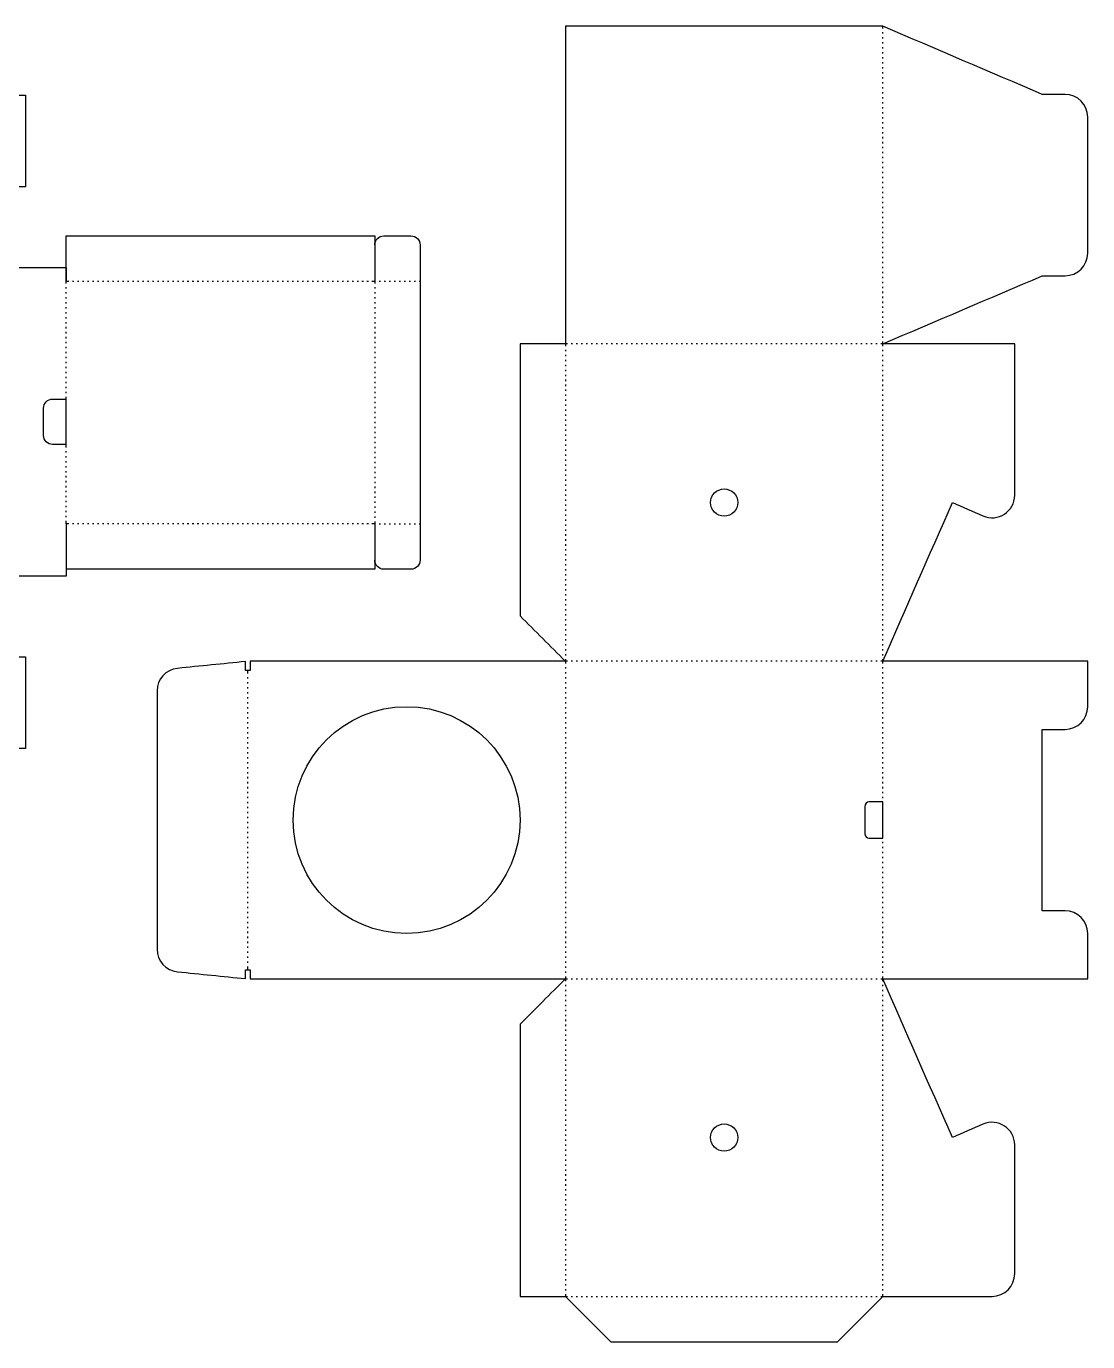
# Model space of a CAD drawing. Extents: x -174 to 205, y -146 to 144.
# Drawn here: x -28.8 to 205.2, y -145.6 to 144.4 of the extents above; entities that cross this region are included whole.
import ezdxf

# ---------------------------------------------------------------- set-up
doc = ezdxf.new("R2010")
doc.units = 0
doc.header["$MEASUREMENT"] = 0
for name, color, linetype in [('PIEGA_TRATTEGGIO', 7, 'CONTINUOUS'), ('TAGLI_INTERNI', 7, 'CONTINUOUS'), ('TAGLIO_ESTERNI', 7, 'CONTINUOUS')]:
    doc.layers.add(name, color=color, linetype=linetype)

msp = doc.modelspace()

# ---------------------------------------------------------------- linework, layer by layer
at = {"layer": 'PIEGA_TRATTEGGIO', "color": 5}
for points in [[(160.07, 143.91), (160.07, 144.41)], [(160.07, 142.81), (160.07, 143.11)], [(160.07, 141.71), (160.07, 142.01)], [(160.07, 140.61), (160.07, 140.91)], [(160.07, 139.51), (160.07, 139.81)], [(160.07, 138.41), (160.07, 138.71)], [(160.07, 137.31), (160.07, 137.61)], [(160.07, 136.21), (160.07, 136.51)], [(160.07, 135.11), (160.07, 135.41)], [(160.07, 134.01), (160.07, 134.31)], [(160.07, 132.91), (160.07, 133.21)], [(160.07, 131.81), (160.07, 132.11)], [(160.07, 130.71), (160.07, 131.01)], [(160.07, 129.61), (160.07, 129.91)], [(160.07, 128.51), (160.07, 128.81)], [(160.07, 127.41), (160.07, 127.71)], [(160.07, 126.31), (160.07, 126.61)], [(160.07, 125.21), (160.07, 125.51)], [(160.07, 124.11), (160.07, 124.41)], [(160.07, 123.01), (160.07, 123.31)], [(160.07, 121.91), (160.07, 122.21)], [(160.07, 120.81), (160.07, 121.11)], [(160.07, 119.71), (160.07, 120.01)], [(160.07, 118.61), (160.07, 118.91)], [(160.07, 117.51), (160.07, 117.81)], [(160.07, 116.41), (160.07, 116.71)], [(160.07, 115.31), (160.07, 115.61)], [(160.07, 114.21), (160.07, 114.51)], [(160.07, 113.11), (160.07, 113.41)], [(160.07, 112.01), (160.07, 112.31)], [(160.07, 110.91), (160.07, 111.21)], [(160.07, 109.81), (160.07, 110.11)], [(160.07, 108.71), (160.07, 109.01)], [(160.07, 107.61), (160.07, 107.91)], [(160.07, 106.51), (160.07, 106.81)], [(160.07, 105.41), (160.07, 105.71)], [(160.07, 104.31), (160.07, 104.61)], [(160.07, 103.21), (160.07, 103.51)], [(160.07, 102.11), (160.07, 102.41)], [(160.07, 101.01), (160.07, 101.31)], [(160.07, 99.91), (160.07, 100.21)], [(160.07, 98.81), (160.07, 99.11)], [(160.07, 97.71), (160.07, 98.01)], [(160.07, 96.61), (160.07, 96.91)], [(160.07, 95.51), (160.07, 95.81)], [(160.07, 94.41), (160.07, 94.71)], [(160.07, 93.31), (160.07, 93.61)], [(160.07, 92.21), (160.07, 92.51)], [(160.07, 91.11), (160.07, 91.41)], [(160.07, 90.01), (160.07, 90.31)], [(-19.96, 88.22), (-19.36, 88.22)], [(-19.96, 87.72), (-19.96, 88.22)], [(-18.56, 88.22), (-18.26, 88.22)], [(-17.46, 88.22), (-17.16, 88.22)], [(-16.36, 88.22), (-16.06, 88.22)], [(-15.26, 88.22), (-14.96, 88.22)], [(-14.16, 88.22), (-13.86, 88.22)], [(-13.06, 88.22), (-12.76, 88.22)], [(-11.96, 88.22), (-11.66, 88.22)], [(-10.86, 88.22), (-10.56, 88.22)], [(-9.76, 88.22), (-9.46, 88.22)], [(-8.66, 88.22), (-8.36, 88.22)], [(-7.56, 88.22), (-7.26, 88.22)], [(-6.46, 88.22), (-6.16, 88.22)], [(-5.36, 88.22), (-5.06, 88.22)], [(-4.26, 88.22), (-3.96, 88.22)], [(-3.16, 88.22), (-2.86, 88.22)], [(-2.06, 88.22), (-1.76, 88.22)], [(-0.96, 88.22), (-0.66, 88.22)], [(0.14, 88.22), (0.44, 88.22)], [(1.24, 88.22), (1.54, 88.22)], [(2.34, 88.22), (2.64, 88.22)], [(3.44, 88.22), (3.74, 88.22)], [(4.54, 88.22), (4.84, 88.22)], [(5.64, 88.22), (5.94, 88.22)], [(6.74, 88.22), (7.04, 88.22)], [(7.84, 88.22), (8.14, 88.22)], [(8.94, 88.22), (9.24, 88.22)], [(10.04, 88.22), (10.34, 88.22)], [(11.14, 88.22), (11.44, 88.22)], [(12.24, 88.22), (12.54, 88.22)], [(13.34, 88.22), (13.64, 88.22)], [(14.44, 88.22), (14.74, 88.22)], [(15.54, 88.22), (15.84, 88.22)], [(16.64, 88.22), (16.94, 88.22)], [(17.74, 88.22), (18.04, 88.22)], [(18.84, 88.22), (19.14, 88.22)], [(19.94, 88.22), (20.24, 88.22)], [(21.04, 88.22), (21.34, 88.22)], [(22.14, 88.22), (22.44, 88.22)], [(23.24, 88.22), (23.54, 88.22)], [(24.34, 88.22), (24.64, 88.22)], [(25.44, 88.22), (25.74, 88.22)], [(26.54, 88.22), (26.84, 88.22)], [(27.64, 88.22), (27.94, 88.22)], [(28.74, 88.22), (29.04, 88.22)], [(29.84, 88.22), (30.14, 88.22)], [(30.94, 88.22), (31.24, 88.22)], [(32.04, 88.22), (32.34, 88.22)], [(33.14, 88.22), (33.44, 88.22)], [(34.24, 88.22), (34.54, 88.22)], [(35.34, 88.22), (35.64, 88.22)], [(36.44, 88.22), (36.74, 88.22)], [(37.54, 88.22), (37.84, 88.22)], [(38.64, 88.22), (38.94, 88.22)], [(39.74, 88.22), (40.04, 88.22)], [(40.84, 88.22), (41.14, 88.22)], [(41.94, 88.22), (42.24, 88.22)], [(43.04, 88.22), (43.34, 88.22)], [(44.14, 88.22), (44.44, 88.22)], [(45.24, 88.22), (45.54, 88.22)], [(46.34, 88.22), (46.64, 88.22)], [(47.44, 88.22), (48.04, 88.22)], [(48.04, 88.22), (48.04, 87.72)], [(48.04, 88.22), (48.24, 88.22)], [(49.04, 88.22), (49.34, 88.22)], [(50.14, 88.22), (50.44, 88.22)], [(51.24, 88.22), (51.54, 88.22)], [(52.34, 88.22), (52.64, 88.22)], [(53.44, 88.22), (53.74, 88.22)], [(54.54, 88.22), (54.84, 88.22)], [(55.64, 88.22), (55.94, 88.22)], [(56.74, 88.22), (57.04, 88.22)], [(57.84, 88.22), (58.04, 88.22)], [(160.07, 88.91), (160.07, 89.21)], [(160.07, 87.81), (160.07, 88.11)], [(160.07, 86.71), (160.07, 87.01)], [(-19.96, 86.62), (-19.96, 86.92)], [(-19.96, 85.52), (-19.96, 85.82)], [(-19.96, 84.42), (-19.96, 84.72)], [(48.04, 86.92), (48.04, 86.62)], [(48.04, 85.82), (48.04, 85.52)], [(48.04, 84.72), (48.04, 84.42)], [(160.07, 85.61), (160.07, 85.91)], [(160.07, 84.51), (160.07, 84.81)], [(-19.96, 83.32), (-19.96, 83.62)], [(-19.96, 82.22), (-19.96, 82.52)], [(-19.96, 81.12), (-19.96, 81.42)], [(48.04, 83.62), (48.04, 83.32)], [(48.04, 82.52), (48.04, 82.22)], [(48.04, 81.42), (48.04, 81.12)], [(160.07, 83.41), (160.07, 83.71)], [(160.07, 82.31), (160.07, 82.61)], [(160.07, 81.21), (160.07, 81.51)], [(-19.96, 80.02), (-19.96, 80.32)], [(-19.96, 78.92), (-19.96, 79.22)], [(48.04, 80.32), (48.04, 80.02)], [(48.04, 79.22), (48.04, 78.92)], [(160.07, 80.11), (160.07, 80.41)], [(160.07, 79.01), (160.07, 79.31)], [(-19.96, 77.82), (-19.96, 78.12)], [(-19.96, 76.72), (-19.96, 77.02)], [(-19.96, 75.62), (-19.96, 75.92)], [(48.04, 78.12), (48.04, 77.82)], [(48.04, 77.02), (48.04, 76.72)], [(48.04, 75.92), (48.04, 75.62)], [(160.07, 77.91), (160.07, 78.21)], [(160.07, 76.81), (160.07, 77.11)], [(160.07, 75.71), (160.07, 76.01)], [(-19.96, 74.52), (-19.96, 74.82)], [(-19.96, 73.42), (-19.96, 73.72)], [(-19.96, 72.32), (-19.96, 72.62)], [(48.04, 74.82), (48.04, 74.52)], [(48.04, 73.72), (48.04, 73.42)], [(48.04, 72.62), (48.04, 72.32)], [(90.07, 74.41), (90.07, 73.91)], [(90.57, 74.41), (90.07, 74.41)], [(90.07, 73.11), (90.07, 72.81)], [(91.67, 74.41), (91.37, 74.41)], [(92.77, 74.41), (92.47, 74.41)], [(93.87, 74.41), (93.57, 74.41)], [(94.97, 74.41), (94.67, 74.41)], [(96.07, 74.41), (95.77, 74.41)], [(97.17, 74.41), (96.87, 74.41)], [(98.27, 74.41), (97.97, 74.41)], [(99.37, 74.41), (99.07, 74.41)], [(100.47, 74.41), (100.17, 74.41)], [(101.57, 74.41), (101.27, 74.41)], [(102.67, 74.41), (102.37, 74.41)], [(103.77, 74.41), (103.47, 74.41)], [(104.87, 74.41), (104.57, 74.41)], [(105.97, 74.41), (105.67, 74.41)], [(107.07, 74.41), (106.77, 74.41)], [(108.17, 74.41), (107.87, 74.41)], [(109.27, 74.41), (108.97, 74.41)], [(110.37, 74.41), (110.07, 74.41)], [(111.47, 74.41), (111.17, 74.41)], [(112.57, 74.41), (112.27, 74.41)], [(113.67, 74.41), (113.37, 74.41)], [(114.77, 74.41), (114.47, 74.41)], [(115.87, 74.41), (115.57, 74.41)], [(116.97, 74.41), (116.67, 74.41)], [(118.07, 74.41), (117.77, 74.41)], [(119.17, 74.41), (118.87, 74.41)], [(120.27, 74.41), (119.97, 74.41)], [(121.37, 74.41), (121.07, 74.41)], [(122.47, 74.41), (122.17, 74.41)], [(123.57, 74.41), (123.27, 74.41)], [(124.67, 74.41), (124.37, 74.41)], [(125.77, 74.41), (125.47, 74.41)], [(126.87, 74.41), (126.57, 74.41)], [(127.97, 74.41), (127.67, 74.41)], [(129.07, 74.41), (128.77, 74.41)], [(130.17, 74.41), (129.87, 74.41)], [(131.27, 74.41), (130.97, 74.41)], [(132.37, 74.41), (132.07, 74.41)], [(133.47, 74.41), (133.17, 74.41)], [(134.57, 74.41), (134.27, 74.41)], [(135.67, 74.41), (135.37, 74.41)], [(136.77, 74.41), (136.47, 74.41)], [(137.87, 74.41), (137.57, 74.41)], [(138.97, 74.41), (138.67, 74.41)], [(140.07, 74.41), (139.77, 74.41)], [(141.17, 74.41), (140.87, 74.41)], [(142.27, 74.41), (141.97, 74.41)], [(143.37, 74.41), (143.07, 74.41)], [(144.47, 74.41), (144.17, 74.41)], [(145.57, 74.41), (145.27, 74.41)], [(146.67, 74.41), (146.37, 74.41)], [(147.77, 74.41), (147.47, 74.41)], [(148.87, 74.41), (148.57, 74.41)], [(149.97, 74.41), (149.67, 74.41)], [(151.07, 74.41), (150.77, 74.41)], [(152.17, 74.41), (151.87, 74.41)], [(153.27, 74.41), (152.97, 74.41)], [(154.37, 74.41), (154.07, 74.41)], [(155.47, 74.41), (155.17, 74.41)], [(156.57, 74.41), (156.27, 74.41)], [(157.67, 74.41), (157.37, 74.41)], [(158.77, 74.41), (158.47, 74.41)], [(160.07, 74.41), (159.57, 74.41)], [(160.07, 74.41), (160.07, 74.91)], [(160.07, 73.91), (160.07, 74.41)], [(160.07, 72.81), (160.07, 73.11)], [(-19.96, 71.22), (-19.96, 71.52)], [(-19.96, 70.12), (-19.96, 70.42)], [(48.04, 71.52), (48.04, 71.22)], [(48.04, 70.42), (48.04, 70.12)], [(90.07, 72.01), (90.07, 71.71)], [(90.07, 70.91), (90.07, 70.61)], [(90.07, 69.81), (90.07, 69.51)], [(160.07, 71.71), (160.07, 72.01)], [(160.07, 70.61), (160.07, 70.91)], [(160.07, 69.51), (160.07, 69.81)], [(-19.96, 69.02), (-19.96, 69.32)], [(-19.96, 67.92), (-19.96, 68.22)], [(-19.96, 66.82), (-19.96, 67.12)], [(48.04, 69.32), (48.04, 69.02)], [(48.04, 68.22), (48.04, 67.92)], [(48.04, 67.12), (48.04, 66.82)], [(90.07, 68.71), (90.07, 68.41)], [(90.07, 67.61), (90.07, 67.31)], [(160.07, 68.41), (160.07, 68.71)], [(160.07, 67.31), (160.07, 67.61)], [(-19.96, 65.72), (-19.96, 66.02)], [(-19.96, 64.62), (-19.96, 64.92)], [(-19.96, 63.52), (-19.96, 63.82)], [(48.04, 66.02), (48.04, 65.72)], [(48.04, 64.92), (48.04, 64.62)], [(48.04, 63.82), (48.04, 63.52)], [(90.07, 66.51), (90.07, 66.21)], [(90.07, 65.41), (90.07, 65.11)], [(90.07, 64.31), (90.07, 64.01)], [(160.07, 66.21), (160.07, 66.51)], [(160.07, 65.11), (160.07, 65.41)], [(160.07, 64.01), (160.07, 64.31)], [(-19.96, 62.22), (-19.96, 62.72)], [(48.04, 62.72), (48.04, 62.42)], [(48.04, 61.62), (48.04, 61.32)], [(90.07, 63.21), (90.07, 62.91)], [(90.07, 62.11), (90.07, 61.81)], [(90.07, 61.01), (90.07, 60.71)], [(160.07, 62.91), (160.07, 63.21)], [(160.07, 61.81), (160.07, 62.11)], [(160.07, 60.71), (160.07, 61.01)], [(48.04, 60.52), (48.04, 60.22)], [(48.04, 59.42), (48.04, 59.12)], [(48.04, 58.32), (48.04, 58.02)], [(90.07, 59.91), (90.07, 59.61)], [(90.07, 58.81), (90.07, 58.51)], [(160.07, 59.61), (160.07, 59.91)], [(160.07, 58.51), (160.07, 58.81)], [(48.04, 57.22), (48.04, 56.92)], [(48.04, 56.12), (48.04, 55.82)], [(90.07, 57.71), (90.07, 57.41)], [(90.07, 56.61), (90.07, 56.31)], [(90.07, 55.51), (90.07, 55.21)], [(160.07, 57.41), (160.07, 57.71)], [(160.07, 56.31), (160.07, 56.61)], [(160.07, 55.21), (160.07, 55.51)], [(-19.96, 51.57), (-19.96, 52.22)], [(48.04, 55.02), (48.04, 54.72)], [(48.04, 53.92), (48.04, 53.62)], [(48.04, 52.82), (48.04, 52.52)], [(90.07, 54.41), (90.07, 54.11)], [(90.07, 53.31), (90.07, 53.01)], [(90.07, 52.21), (90.07, 51.91)], [(160.07, 54.11), (160.07, 54.41)], [(160.07, 53.01), (160.07, 53.31)], [(160.07, 51.91), (160.07, 52.21)], [(-19.96, 50.47), (-19.96, 50.77)], [(-19.96, 49.37), (-19.96, 49.67)], [(48.04, 51.72), (48.04, 51.42)], [(48.04, 50.62), (48.04, 50.32)], [(48.04, 49.52), (48.04, 49.22)], [(90.07, 51.11), (90.07, 50.81)], [(90.07, 50.01), (90.07, 49.71)], [(160.07, 50.81), (160.07, 51.11)], [(160.07, 49.71), (160.07, 50.01)], [(-19.96, 48.27), (-19.96, 48.57)], [(-19.96, 47.17), (-19.96, 47.47)], [(48.04, 48.42), (48.04, 48.12)], [(48.04, 47.32), (48.04, 47.02)], [(90.07, 48.91), (90.07, 48.61)], [(90.07, 47.81), (90.07, 47.51)], [(90.07, 46.71), (90.07, 46.41)], [(160.07, 48.61), (160.07, 48.91)], [(160.07, 47.51), (160.07, 47.81)], [(160.07, 46.41), (160.07, 46.71)], [(-19.96, 46.07), (-19.96, 46.37)], [(-19.96, 44.97), (-19.96, 45.27)], [(-19.96, 43.87), (-19.96, 44.17)], [(48.04, 46.22), (48.04, 45.92)], [(48.04, 45.12), (48.04, 44.82)], [(48.04, 44.02), (48.04, 43.72)], [(90.07, 45.61), (90.07, 45.31)], [(90.07, 44.51), (90.07, 44.21)], [(160.07, 45.31), (160.07, 45.61)], [(160.07, 44.21), (160.07, 44.51)], [(-19.96, 42.77), (-19.96, 43.07)], [(-19.96, 41.67), (-19.96, 41.97)], [(-19.96, 40.57), (-19.96, 40.87)], [(48.04, 42.92), (48.04, 42.62)], [(48.04, 41.82), (48.04, 41.52)], [(48.04, 40.72), (48.04, 40.42)], [(90.07, 43.41), (90.07, 43.11)], [(90.07, 42.31), (90.07, 42.01)], [(90.07, 41.21), (90.07, 40.91)], [(160.07, 43.11), (160.07, 43.41)], [(160.07, 42.01), (160.07, 42.31)], [(160.07, 40.91), (160.07, 41.21)], [(-19.96, 39.47), (-19.96, 39.77)], [(-19.96, 38.37), (-19.96, 38.67)], [(48.04, 39.62), (48.04, 39.32)], [(48.04, 38.52), (48.04, 38.22)], [(90.07, 40.11), (90.07, 39.81)], [(90.07, 39.01), (90.07, 38.71)], [(90.07, 37.91), (90.07, 37.61)], [(160.07, 39.81), (160.07, 40.11)], [(160.07, 38.71), (160.07, 39.01)], [(160.07, 37.61), (160.07, 37.91)], [(-19.96, 37.27), (-19.96, 37.57)], [(-19.96, 36.17), (-19.96, 36.47)], [(-19.96, 34.72), (-19.96, 35.37)], [(48.04, 37.42), (48.04, 37.12)], [(48.04, 36.32), (48.04, 36.02)], [(48.04, 35.22), (48.04, 34.72)], [(90.07, 36.81), (90.07, 36.51)], [(90.07, 35.71), (90.07, 35.41)], [(160.07, 36.51), (160.07, 36.81)], [(160.07, 35.41), (160.07, 35.71)], [(-19.36, 34.72), (-19.96, 34.72)], [(-18.26, 34.72), (-18.56, 34.72)], [(-17.16, 34.72), (-17.46, 34.72)], [(-16.06, 34.72), (-16.36, 34.72)], [(-14.96, 34.72), (-15.26, 34.72)], [(-13.86, 34.72), (-14.16, 34.72)], [(-12.76, 34.72), (-13.06, 34.72)], [(-11.66, 34.72), (-11.96, 34.72)], [(-10.56, 34.72), (-10.86, 34.72)], [(-9.46, 34.72), (-9.76, 34.72)], [(-8.36, 34.72), (-8.66, 34.72)], [(-7.26, 34.72), (-7.56, 34.72)], [(-6.16, 34.72), (-6.46, 34.72)], [(-5.06, 34.72), (-5.36, 34.72)], [(-3.96, 34.72), (-4.26, 34.72)], [(-2.86, 34.72), (-3.16, 34.72)], [(-1.76, 34.72), (-2.06, 34.72)], [(-0.66, 34.72), (-0.96, 34.72)], [(0.44, 34.72), (0.14, 34.72)], [(1.54, 34.72), (1.24, 34.72)], [(2.64, 34.72), (2.34, 34.72)], [(3.74, 34.72), (3.44, 34.72)], [(4.84, 34.72), (4.54, 34.72)], [(5.94, 34.72), (5.64, 34.72)], [(7.04, 34.72), (6.74, 34.72)], [(8.14, 34.72), (7.84, 34.72)], [(9.24, 34.72), (8.94, 34.72)], [(10.34, 34.72), (10.04, 34.72)], [(11.44, 34.72), (11.14, 34.72)], [(12.54, 34.72), (12.24, 34.72)], [(13.64, 34.72), (13.34, 34.72)], [(14.74, 34.72), (14.44, 34.72)], [(15.84, 34.72), (15.54, 34.72)], [(16.94, 34.72), (16.64, 34.72)], [(18.04, 34.72), (17.74, 34.72)], [(19.14, 34.72), (18.84, 34.72)], [(20.24, 34.72), (19.94, 34.72)], [(21.34, 34.72), (21.04, 34.72)], [(22.44, 34.72), (22.14, 34.72)], [(23.54, 34.72), (23.24, 34.72)], [(24.64, 34.72), (24.34, 34.72)], [(25.74, 34.72), (25.44, 34.72)], [(26.84, 34.72), (26.54, 34.72)], [(27.94, 34.72), (27.64, 34.72)], [(29.04, 34.72), (28.74, 34.72)], [(30.14, 34.72), (29.84, 34.72)], [(31.24, 34.72), (30.94, 34.72)], [(32.34, 34.72), (32.04, 34.72)], [(33.44, 34.72), (33.14, 34.72)], [(34.54, 34.72), (34.24, 34.72)], [(35.64, 34.72), (35.34, 34.72)], [(36.74, 34.72), (36.44, 34.72)], [(37.84, 34.72), (37.54, 34.72)], [(38.94, 34.72), (38.64, 34.72)], [(40.04, 34.72), (39.74, 34.72)], [(41.14, 34.72), (40.84, 34.72)], [(42.24, 34.72), (41.94, 34.72)], [(43.34, 34.72), (43.04, 34.72)], [(44.44, 34.72), (44.14, 34.72)], [(45.54, 34.72), (45.24, 34.72)], [(46.64, 34.72), (46.34, 34.72)], [(48.04, 34.72), (47.44, 34.72)], [(48.04, 34.72), (48.24, 34.72)], [(49.04, 34.72), (49.34, 34.72)], [(50.14, 34.72), (50.44, 34.72)], [(51.24, 34.72), (51.54, 34.72)], [(52.34, 34.72), (52.64, 34.72)], [(53.44, 34.72), (53.74, 34.72)], [(54.54, 34.72), (54.84, 34.72)], [(55.64, 34.72), (55.94, 34.72)], [(56.74, 34.72), (57.04, 34.72)], [(57.84, 34.72), (58.04, 34.72)], [(90.07, 34.61), (90.07, 34.31)], [(90.07, 33.51), (90.07, 33.21)], [(90.07, 32.41), (90.07, 32.11)], [(160.07, 34.31), (160.07, 34.61)], [(160.07, 33.21), (160.07, 33.51)], [(160.07, 32.11), (160.07, 32.41)], [(90.07, 31.31), (90.07, 31.01)], [(90.07, 30.21), (90.07, 29.91)], [(90.07, 29.11), (90.07, 28.81)], [(160.07, 31.01), (160.07, 31.31)], [(160.07, 29.91), (160.07, 30.21)], [(160.07, 28.81), (160.07, 29.11)], [(90.07, 28.01), (90.07, 27.71)], [(90.07, 26.91), (90.07, 26.61)], [(160.07, 27.71), (160.07, 28.01)], [(160.07, 26.61), (160.07, 26.91)], [(90.07, 25.81), (90.07, 25.51)], [(90.07, 24.71), (90.07, 24.41)], [(90.07, 23.61), (90.07, 23.31)], [(160.07, 25.51), (160.07, 25.81)], [(160.07, 24.41), (160.07, 24.71)], [(160.07, 23.31), (160.07, 23.61)], [(90.07, 22.51), (90.07, 22.21)], [(90.07, 21.41), (90.07, 21.11)], [(90.07, 20.31), (90.07, 20.01)], [(160.07, 22.21), (160.07, 22.51)], [(160.07, 21.11), (160.07, 21.41)], [(160.07, 20.01), (160.07, 20.31)], [(90.07, 19.21), (90.07, 18.91)], [(90.07, 18.11), (90.07, 17.81)], [(160.07, 18.91), (160.07, 19.21)], [(160.07, 17.81), (160.07, 18.11)], [(90.07, 17.01), (90.07, 16.71)], [(90.07, 15.91), (90.07, 15.61)], [(90.07, 14.81), (90.07, 14.51)], [(160.07, 16.71), (160.07, 17.01)], [(160.07, 15.61), (160.07, 15.91)], [(160.07, 14.51), (160.07, 14.81)], [(90.07, 13.71), (90.07, 13.41)], [(90.07, 12.61), (90.07, 12.31)], [(160.07, 13.41), (160.07, 13.71)], [(160.07, 12.31), (160.07, 12.61)], [(90.07, 11.51), (90.07, 11.21)], [(90.07, 10.41), (90.07, 10.11)], [(90.07, 9.31), (90.07, 9.01)], [(160.07, 11.21), (160.07, 11.51)], [(160.07, 10.11), (160.07, 10.41)], [(160.07, 9.01), (160.07, 9.31)], [(90.07, 8.21), (90.07, 7.91)], [(90.07, 7.11), (90.07, 6.81)], [(90.07, 6.01), (90.07, 5.71)], [(160.07, 7.91), (160.07, 8.21)], [(160.07, 6.81), (160.07, 7.11)], [(160.07, 5.71), (160.07, 6.01)], [(90.07, 4.91), (90.07, 4.41)], [(90.07, 4.41), (90.07, 3.91)], [(90.57, 4.41), (90.07, 4.41)], [(90.07, 3.11), (90.07, 2.81)], [(91.67, 4.41), (91.37, 4.41)], [(92.77, 4.41), (92.47, 4.41)], [(93.87, 4.41), (93.57, 4.41)], [(94.97, 4.41), (94.67, 4.41)], [(96.07, 4.41), (95.77, 4.41)], [(97.17, 4.41), (96.87, 4.41)], [(98.27, 4.41), (97.97, 4.41)], [(99.37, 4.41), (99.07, 4.41)], [(100.47, 4.41), (100.17, 4.41)], [(101.57, 4.41), (101.27, 4.41)], [(102.67, 4.41), (102.37, 4.41)], [(103.77, 4.41), (103.47, 4.41)], [(104.87, 4.41), (104.57, 4.41)], [(105.97, 4.41), (105.67, 4.41)], [(107.07, 4.41), (106.77, 4.41)], [(108.17, 4.41), (107.87, 4.41)], [(109.27, 4.41), (108.97, 4.41)], [(110.37, 4.41), (110.07, 4.41)], [(111.47, 4.41), (111.17, 4.41)], [(112.57, 4.41), (112.27, 4.41)], [(113.67, 4.41), (113.37, 4.41)], [(114.77, 4.41), (114.47, 4.41)], [(115.87, 4.41), (115.57, 4.41)], [(116.97, 4.41), (116.67, 4.41)], [(118.07, 4.41), (117.77, 4.41)], [(119.17, 4.41), (118.87, 4.41)], [(120.27, 4.41), (119.97, 4.41)], [(121.37, 4.41), (121.07, 4.41)], [(122.47, 4.41), (122.17, 4.41)], [(123.57, 4.41), (123.27, 4.41)], [(124.67, 4.41), (124.37, 4.41)], [(125.77, 4.41), (125.47, 4.41)], [(126.87, 4.41), (126.57, 4.41)], [(127.97, 4.41), (127.67, 4.41)], [(129.07, 4.41), (128.77, 4.41)], [(130.17, 4.41), (129.87, 4.41)], [(131.27, 4.41), (130.97, 4.41)], [(132.37, 4.41), (132.07, 4.41)], [(133.47, 4.41), (133.17, 4.41)], [(134.57, 4.41), (134.27, 4.41)], [(135.67, 4.41), (135.37, 4.41)], [(136.77, 4.41), (136.47, 4.41)], [(137.87, 4.41), (137.57, 4.41)], [(138.97, 4.41), (138.67, 4.41)], [(140.07, 4.41), (139.77, 4.41)], [(141.17, 4.41), (140.87, 4.41)], [(142.27, 4.41), (141.97, 4.41)], [(143.37, 4.41), (143.07, 4.41)], [(144.47, 4.41), (144.17, 4.41)], [(145.57, 4.41), (145.27, 4.41)], [(146.67, 4.41), (146.37, 4.41)], [(147.77, 4.41), (147.47, 4.41)], [(148.87, 4.41), (148.57, 4.41)], [(149.97, 4.41), (149.67, 4.41)], [(151.07, 4.41), (150.77, 4.41)], [(152.17, 4.41), (151.87, 4.41)], [(153.27, 4.41), (152.97, 4.41)], [(154.37, 4.41), (154.07, 4.41)], [(155.47, 4.41), (155.17, 4.41)], [(156.57, 4.41), (156.27, 4.41)], [(157.67, 4.41), (157.37, 4.41)], [(158.77, 4.41), (158.47, 4.41)], [(160.07, 4.41), (159.57, 4.41)], [(160.07, 4.41), (160.07, 4.91)], [(160.07, 3.91), (160.07, 4.41)], [(160.07, 2.81), (160.07, 3.11)], [(20.07, 1.71), (20.07, 2.41)], [(20.07, 0.61), (20.07, 0.91)], [(90.07, 2.01), (90.07, 1.71)], [(90.07, 0.91), (90.07, 0.61)], [(160.07, 1.71), (160.07, 2.01)], [(160.07, 0.61), (160.07, 0.91)], [(20.07, -0.49), (20.07, -0.19)], [(20.07, -1.59), (20.07, -1.29)], [(20.07, -2.69), (20.07, -2.39)], [(90.07, -0.19), (90.07, -0.49)], [(90.07, -1.29), (90.07, -1.59)], [(90.07, -2.39), (90.07, -2.69)], [(160.07, -0.49), (160.07, -0.19)], [(160.07, -1.59), (160.07, -1.29)], [(160.07, -2.69), (160.07, -2.39)], [(20.07, -3.79), (20.07, -3.49)], [(20.07, -4.89), (20.07, -4.59)], [(20.07, -5.99), (20.07, -5.69)], [(90.07, -3.49), (90.07, -3.79)], [(90.07, -4.59), (90.07, -4.89)], [(90.07, -5.69), (90.07, -5.99)], [(160.07, -3.79), (160.07, -3.49)], [(160.07, -4.89), (160.07, -4.59)], [(160.07, -5.99), (160.07, -5.69)], [(20.07, -7.09), (20.07, -6.79)], [(20.07, -8.19), (20.07, -7.89)], [(90.07, -6.79), (90.07, -7.09)], [(90.07, -7.89), (90.07, -8.19)], [(160.07, -7.09), (160.07, -6.79)], [(160.07, -8.19), (160.07, -7.89)], [(20.07, -9.29), (20.07, -8.99)], [(20.07, -10.39), (20.07, -10.09)], [(20.07, -11.49), (20.07, -11.19)], [(90.07, -8.99), (90.07, -9.29)], [(90.07, -10.09), (90.07, -10.39)], [(90.07, -11.19), (90.07, -11.49)], [(160.07, -9.29), (160.07, -8.99)], [(160.07, -10.39), (160.07, -10.09)], [(160.07, -11.49), (160.07, -11.19)], [(20.07, -12.59), (20.07, -12.29)], [(20.07, -13.69), (20.07, -13.39)], [(20.07, -14.79), (20.07, -14.49)], [(90.07, -12.29), (90.07, -12.59)], [(90.07, -13.39), (90.07, -13.69)], [(90.07, -14.49), (90.07, -14.79)], [(160.07, -12.59), (160.07, -12.29)], [(160.07, -13.69), (160.07, -13.39)], [(160.07, -14.79), (160.07, -14.49)], [(20.07, -15.89), (20.07, -15.59)], [(20.07, -16.99), (20.07, -16.69)], [(90.07, -15.59), (90.07, -15.89)], [(90.07, -16.69), (90.07, -16.99)], [(160.07, -15.89), (160.07, -15.59)], [(160.07, -16.99), (160.07, -16.69)], [(20.07, -18.09), (20.07, -17.79)], [(20.07, -19.19), (20.07, -18.89)], [(20.07, -20.29), (20.07, -19.99)], [(90.07, -17.79), (90.07, -18.09)], [(90.07, -18.89), (90.07, -19.19)], [(90.07, -19.99), (90.07, -20.29)], [(160.07, -18.09), (160.07, -17.79)], [(160.07, -19.19), (160.07, -18.89)], [(160.07, -20.29), (160.07, -19.99)], [(20.07, -21.39), (20.07, -21.09)], [(20.07, -22.49), (20.07, -22.19)], [(90.07, -21.09), (90.07, -21.39)], [(90.07, -22.19), (90.07, -22.49)], [(160.07, -21.39), (160.07, -21.09)], [(160.07, -22.49), (160.07, -22.19)], [(20.07, -23.59), (20.07, -23.29)], [(20.07, -24.69), (20.07, -24.39)], [(20.07, -25.79), (20.07, -25.49)], [(90.07, -23.29), (90.07, -23.59)], [(90.07, -24.39), (90.07, -24.69)], [(90.07, -25.49), (90.07, -25.79)], [(160.07, -23.59), (160.07, -23.29)], [(160.07, -24.69), (160.07, -24.39)], [(160.07, -25.79), (160.07, -25.49)], [(20.07, -26.89), (20.07, -26.59)], [(20.07, -27.99), (20.07, -27.69)], [(20.07, -29.09), (20.07, -28.79)], [(90.07, -26.59), (90.07, -26.89)], [(90.07, -27.69), (90.07, -27.99)], [(90.07, -28.79), (90.07, -29.09)], [(160.07, -26.89), (160.07, -26.59)], [(160.07, -27.99), (160.07, -27.69)], [(160.07, -29.09), (160.07, -28.79)], [(20.07, -30.19), (20.07, -29.89)], [(20.07, -31.29), (20.07, -30.99)], [(90.07, -29.89), (90.07, -30.19)], [(90.07, -30.99), (90.07, -31.29)], [(160.07, -30.19), (160.07, -29.89)], [(160.07, -31.29), (160.07, -30.99)], [(20.07, -32.39), (20.07, -32.09)], [(20.07, -33.49), (20.07, -33.19)], [(20.07, -34.59), (20.07, -34.29)], [(90.07, -32.09), (90.07, -32.39)], [(90.07, -33.19), (90.07, -33.49)], [(90.07, -34.29), (90.07, -34.59)], [(160.07, -32.39), (160.07, -32.09)], [(160.07, -33.49), (160.07, -33.19)], [(160.07, -34.59), (160.07, -34.29)], [(20.07, -35.69), (20.07, -35.39)], [(20.07, -36.79), (20.07, -36.49)], [(20.07, -37.89), (20.07, -37.59)], [(90.07, -35.39), (90.07, -35.69)], [(90.07, -36.49), (90.07, -36.79)], [(90.07, -37.59), (90.07, -37.89)], [(160.07, -35.69), (160.07, -35.39)], [(160.07, -36.79), (160.07, -36.49)], [(160.07, -37.89), (160.07, -37.59)], [(20.07, -38.99), (20.07, -38.69)], [(20.07, -40.09), (20.07, -39.79)], [(90.07, -38.69), (90.07, -38.99)], [(90.07, -39.79), (90.07, -40.09)], [(160.07, -38.99), (160.07, -38.69)], [(160.07, -40.09), (160.07, -39.79)], [(20.07, -41.19), (20.07, -40.89)], [(20.07, -42.29), (20.07, -41.99)], [(20.07, -43.39), (20.07, -43.09)], [(90.07, -40.89), (90.07, -41.19)], [(90.07, -41.99), (90.07, -42.29)], [(90.07, -43.09), (90.07, -43.39)], [(160.07, -41.19), (160.07, -40.89)], [(160.07, -42.29), (160.07, -41.99)], [(160.07, -43.39), (160.07, -43.09)], [(20.07, -44.49), (20.07, -44.19)], [(20.07, -45.59), (20.07, -45.29)], [(20.07, -46.69), (20.07, -46.39)], [(90.07, -44.19), (90.07, -44.49)], [(90.07, -45.29), (90.07, -45.59)], [(90.07, -46.39), (90.07, -46.69)], [(160.07, -44.49), (160.07, -44.19)], [(160.07, -45.59), (160.07, -45.29)], [(160.07, -46.69), (160.07, -46.39)], [(20.07, -47.79), (20.07, -47.49)], [(20.07, -48.89), (20.07, -48.59)], [(90.07, -47.49), (90.07, -47.79)], [(90.07, -48.59), (90.07, -48.89)], [(160.07, -47.79), (160.07, -47.49)], [(160.07, -48.89), (160.07, -48.59)], [(20.07, -49.99), (20.07, -49.69)], [(20.07, -51.09), (20.07, -50.79)], [(20.07, -52.19), (20.07, -51.89)], [(90.07, -49.69), (90.07, -49.99)], [(90.07, -50.79), (90.07, -51.09)], [(90.07, -51.89), (90.07, -52.19)], [(160.07, -49.99), (160.07, -49.69)], [(160.07, -51.09), (160.07, -50.79)], [(160.07, -52.19), (160.07, -51.89)], [(20.07, -53.29), (20.07, -52.99)], [(20.07, -54.39), (20.07, -54.09)], [(90.07, -52.99), (90.07, -53.29)], [(90.07, -54.09), (90.07, -54.39)], [(160.07, -53.29), (160.07, -52.99)], [(160.07, -54.39), (160.07, -54.09)], [(20.07, -55.49), (20.07, -55.19)], [(20.07, -56.59), (20.07, -56.29)], [(20.07, -57.69), (20.07, -57.39)], [(90.07, -55.19), (90.07, -55.49)], [(90.07, -56.29), (90.07, -56.59)], [(90.07, -57.39), (90.07, -57.69)], [(160.07, -55.49), (160.07, -55.19)], [(160.07, -56.59), (160.07, -56.29)], [(160.07, -57.69), (160.07, -57.39)], [(20.07, -58.79), (20.07, -58.49)], [(20.07, -59.89), (20.07, -59.59)], [(20.07, -60.99), (20.07, -60.69)], [(90.07, -58.49), (90.07, -58.79)], [(90.07, -59.59), (90.07, -59.89)], [(90.07, -60.69), (90.07, -60.99)], [(160.07, -58.79), (160.07, -58.49)], [(160.07, -59.89), (160.07, -59.59)], [(160.07, -60.99), (160.07, -60.69)], [(20.07, -62.09), (20.07, -61.79)], [(20.07, -63.59), (20.07, -62.89)], [(90.07, -61.79), (90.07, -62.09)], [(90.07, -62.89), (90.07, -63.19)], [(160.07, -62.09), (160.07, -61.79)], [(160.07, -63.19), (160.07, -62.89)], [(90.07, -63.99), (90.07, -64.29)], [(90.07, -65.09), (90.07, -65.59)], [(90.07, -65.59), (90.07, -66.09)], [(90.07, -65.59), (90.57, -65.59)], [(91.37, -65.59), (91.67, -65.59)], [(92.47, -65.59), (92.77, -65.59)], [(93.57, -65.59), (93.87, -65.59)], [(94.67, -65.59), (94.97, -65.59)], [(95.77, -65.59), (96.07, -65.59)], [(96.87, -65.59), (97.17, -65.59)], [(97.97, -65.59), (98.27, -65.59)], [(99.07, -65.59), (99.37, -65.59)], [(100.17, -65.59), (100.47, -65.59)], [(101.27, -65.59), (101.57, -65.59)], [(102.37, -65.59), (102.67, -65.59)], [(103.47, -65.59), (103.77, -65.59)], [(104.57, -65.59), (104.87, -65.59)], [(105.67, -65.59), (105.97, -65.59)], [(106.77, -65.59), (107.07, -65.59)], [(107.87, -65.59), (108.17, -65.59)], [(108.97, -65.59), (109.27, -65.59)], [(110.07, -65.59), (110.37, -65.59)], [(111.17, -65.59), (111.47, -65.59)], [(112.27, -65.59), (112.57, -65.59)], [(113.37, -65.59), (113.67, -65.59)], [(114.47, -65.59), (114.77, -65.59)], [(115.57, -65.59), (115.87, -65.59)], [(116.67, -65.59), (116.97, -65.59)], [(117.77, -65.59), (118.07, -65.59)], [(118.87, -65.59), (119.17, -65.59)], [(119.97, -65.59), (120.27, -65.59)], [(121.07, -65.59), (121.37, -65.59)], [(122.17, -65.59), (122.47, -65.59)], [(123.27, -65.59), (123.57, -65.59)], [(124.37, -65.59), (124.67, -65.59)], [(125.47, -65.59), (125.77, -65.59)], [(126.57, -65.59), (126.87, -65.59)], [(127.67, -65.59), (127.97, -65.59)], [(128.77, -65.59), (129.07, -65.59)], [(129.87, -65.59), (130.17, -65.59)], [(130.97, -65.59), (131.27, -65.59)], [(132.07, -65.59), (132.37, -65.59)], [(133.17, -65.59), (133.47, -65.59)], [(134.27, -65.59), (134.57, -65.59)], [(135.37, -65.59), (135.67, -65.59)], [(136.47, -65.59), (136.77, -65.59)], [(137.57, -65.59), (137.87, -65.59)], [(138.67, -65.59), (138.97, -65.59)], [(139.77, -65.59), (140.07, -65.59)], [(140.87, -65.59), (141.17, -65.59)], [(141.97, -65.59), (142.27, -65.59)], [(143.07, -65.59), (143.37, -65.59)], [(144.17, -65.59), (144.47, -65.59)], [(145.27, -65.59), (145.57, -65.59)], [(146.37, -65.59), (146.67, -65.59)], [(147.47, -65.59), (147.77, -65.59)], [(148.57, -65.59), (148.87, -65.59)], [(149.67, -65.59), (149.97, -65.59)], [(150.77, -65.59), (151.07, -65.59)], [(151.87, -65.59), (152.17, -65.59)], [(152.97, -65.59), (153.27, -65.59)], [(154.07, -65.59), (154.37, -65.59)], [(155.17, -65.59), (155.47, -65.59)], [(156.27, -65.59), (156.57, -65.59)], [(157.37, -65.59), (157.67, -65.59)], [(158.47, -65.59), (158.77, -65.59)], [(159.57, -65.59), (160.07, -65.59)], [(160.07, -64.29), (160.07, -63.99)], [(160.07, -65.59), (160.07, -65.09)], [(160.07, -66.09), (160.07, -65.59)], [(90.07, -66.89), (90.07, -67.19)], [(90.07, -67.99), (90.07, -68.29)], [(90.07, -69.09), (90.07, -69.39)], [(160.07, -67.19), (160.07, -66.89)], [(160.07, -68.29), (160.07, -67.99)], [(160.07, -69.39), (160.07, -69.09)], [(90.07, -70.19), (90.07, -70.49)], [(90.07, -71.29), (90.07, -71.59)], [(90.07, -72.39), (90.07, -72.69)], [(160.07, -70.49), (160.07, -70.19)], [(160.07, -71.59), (160.07, -71.29)], [(160.07, -72.69), (160.07, -72.39)], [(90.07, -73.49), (90.07, -73.79)], [(90.07, -74.59), (90.07, -74.89)], [(160.07, -73.79), (160.07, -73.49)], [(160.07, -74.89), (160.07, -74.59)], [(90.07, -75.69), (90.07, -75.99)], [(90.07, -76.79), (90.07, -77.09)], [(90.07, -77.89), (90.07, -78.19)], [(160.07, -75.99), (160.07, -75.69)], [(160.07, -77.09), (160.07, -76.79)], [(160.07, -78.19), (160.07, -77.89)], [(90.07, -78.99), (90.07, -79.29)], [(90.07, -80.09), (90.07, -80.39)], [(90.07, -81.19), (90.07, -81.49)], [(160.07, -79.29), (160.07, -78.99)], [(160.07, -80.39), (160.07, -80.09)], [(160.07, -81.49), (160.07, -81.19)], [(90.07, -82.29), (90.07, -82.59)], [(90.07, -83.39), (90.07, -83.69)], [(160.07, -82.59), (160.07, -82.29)], [(160.07, -83.69), (160.07, -83.39)], [(90.07, -84.49), (90.07, -84.79)], [(90.07, -85.59), (90.07, -85.89)], [(90.07, -86.69), (90.07, -86.99)], [(160.07, -84.79), (160.07, -84.49)], [(160.07, -85.89), (160.07, -85.59)], [(160.07, -86.99), (160.07, -86.69)], [(90.07, -87.79), (90.07, -88.09)], [(90.07, -88.89), (90.07, -89.19)], [(160.07, -88.09), (160.07, -87.79)], [(160.07, -89.19), (160.07, -88.89)], [(90.07, -89.99), (90.07, -90.29)], [(90.07, -91.09), (90.07, -91.39)], [(90.07, -92.19), (90.07, -92.49)], [(160.07, -90.29), (160.07, -89.99)], [(160.07, -91.39), (160.07, -91.09)], [(160.07, -92.49), (160.07, -92.19)], [(90.07, -93.29), (90.07, -93.59)], [(90.07, -94.39), (90.07, -94.69)], [(90.07, -95.49), (90.07, -95.79)], [(160.07, -93.59), (160.07, -93.29)], [(160.07, -94.69), (160.07, -94.39)], [(160.07, -95.79), (160.07, -95.49)], [(90.07, -96.59), (90.07, -96.89)], [(90.07, -97.69), (90.07, -97.99)], [(160.07, -96.89), (160.07, -96.59)], [(160.07, -97.99), (160.07, -97.69)], [(90.07, -98.79), (90.07, -99.09)], [(90.07, -99.89), (90.07, -100.19)], [(90.07, -100.99), (90.07, -101.29)], [(160.07, -99.09), (160.07, -98.79)], [(160.07, -100.19), (160.07, -99.89)], [(160.07, -101.29), (160.07, -100.99)], [(90.07, -102.09), (90.07, -102.39)], [(90.07, -103.19), (90.07, -103.49)], [(90.07, -104.29), (90.07, -104.59)], [(160.07, -102.39), (160.07, -102.09)], [(160.07, -103.49), (160.07, -103.19)], [(160.07, -104.59), (160.07, -104.29)], [(90.07, -105.39), (90.07, -105.69)], [(90.07, -106.49), (90.07, -106.79)], [(160.07, -105.69), (160.07, -105.39)], [(160.07, -106.79), (160.07, -106.49)], [(90.07, -107.59), (90.07, -107.89)], [(90.07, -108.69), (90.07, -108.99)], [(90.07, -109.79), (90.07, -110.09)], [(160.07, -107.89), (160.07, -107.59)], [(160.07, -108.99), (160.07, -108.69)], [(160.07, -110.09), (160.07, -109.79)], [(90.07, -110.89), (90.07, -111.19)], [(90.07, -111.99), (90.07, -112.29)], [(90.07, -113.09), (90.07, -113.39)], [(160.07, -111.19), (160.07, -110.89)], [(160.07, -112.29), (160.07, -111.99)], [(160.07, -113.39), (160.07, -113.09)], [(90.07, -114.19), (90.07, -114.49)], [(90.07, -115.29), (90.07, -115.59)], [(160.07, -114.49), (160.07, -114.19)], [(160.07, -115.59), (160.07, -115.29)], [(90.07, -116.39), (90.07, -116.69)], [(90.07, -117.49), (90.07, -117.79)], [(90.07, -118.59), (90.07, -118.89)], [(160.07, -116.69), (160.07, -116.39)], [(160.07, -117.79), (160.07, -117.49)], [(160.07, -118.89), (160.07, -118.59)], [(90.07, -119.69), (90.07, -119.99)], [(90.07, -120.79), (90.07, -121.09)], [(160.07, -119.99), (160.07, -119.69)], [(160.07, -121.09), (160.07, -120.79)], [(90.07, -121.89), (90.07, -122.19)], [(90.07, -122.99), (90.07, -123.29)], [(90.07, -124.09), (90.07, -124.39)], [(160.07, -122.19), (160.07, -121.89)], [(160.07, -123.29), (160.07, -122.99)], [(160.07, -124.39), (160.07, -124.09)], [(90.07, -125.19), (90.07, -125.49)], [(90.07, -126.29), (90.07, -126.59)], [(90.07, -127.39), (90.07, -127.69)], [(160.07, -125.49), (160.07, -125.19)], [(160.07, -126.59), (160.07, -126.29)], [(160.07, -127.69), (160.07, -127.39)], [(90.07, -128.49), (90.07, -128.79)], [(90.07, -129.59), (90.07, -129.89)], [(160.07, -128.79), (160.07, -128.49)], [(160.07, -129.89), (160.07, -129.59)], [(90.07, -130.69), (90.07, -130.99)], [(90.07, -131.79), (90.07, -132.09)], [(90.07, -132.89), (90.07, -133.19)], [(160.07, -130.99), (160.07, -130.69)], [(160.07, -132.09), (160.07, -131.79)], [(160.07, -133.19), (160.07, -132.89)], [(90.07, -133.99), (90.07, -134.29)], [(90.07, -135.09), (90.07, -135.59)], [(90.07, -135.59), (90.57, -135.59)], [(91.37, -135.59), (91.67, -135.59)], [(92.47, -135.59), (92.77, -135.59)], [(93.57, -135.59), (93.87, -135.59)], [(94.67, -135.59), (94.97, -135.59)], [(95.77, -135.59), (96.07, -135.59)], [(96.87, -135.59), (97.17, -135.59)], [(97.97, -135.59), (98.27, -135.59)], [(99.07, -135.59), (99.37, -135.59)], [(100.17, -135.59), (100.47, -135.59)], [(101.27, -135.59), (101.57, -135.59)], [(102.37, -135.59), (102.67, -135.59)], [(103.47, -135.59), (103.77, -135.59)], [(104.57, -135.59), (104.87, -135.59)], [(105.67, -135.59), (105.97, -135.59)], [(106.77, -135.59), (107.07, -135.59)], [(107.87, -135.59), (108.17, -135.59)], [(108.97, -135.59), (109.27, -135.59)], [(110.07, -135.59), (110.37, -135.59)], [(111.17, -135.59), (111.47, -135.59)], [(112.27, -135.59), (112.57, -135.59)], [(113.37, -135.59), (113.67, -135.59)], [(114.47, -135.59), (114.77, -135.59)], [(115.57, -135.59), (115.87, -135.59)], [(116.67, -135.59), (116.97, -135.59)], [(117.77, -135.59), (118.07, -135.59)], [(118.87, -135.59), (119.17, -135.59)], [(119.97, -135.59), (120.27, -135.59)], [(121.07, -135.59), (121.37, -135.59)], [(122.17, -135.59), (122.47, -135.59)], [(123.27, -135.59), (123.57, -135.59)], [(124.37, -135.59), (124.67, -135.59)], [(125.47, -135.59), (125.77, -135.59)], [(126.57, -135.59), (126.87, -135.59)], [(127.67, -135.59), (127.97, -135.59)], [(128.77, -135.59), (129.07, -135.59)], [(129.87, -135.59), (130.17, -135.59)], [(130.97, -135.59), (131.27, -135.59)], [(132.07, -135.59), (132.37, -135.59)], [(133.17, -135.59), (133.47, -135.59)], [(134.27, -135.59), (134.57, -135.59)], [(135.37, -135.59), (135.67, -135.59)], [(136.47, -135.59), (136.77, -135.59)], [(137.57, -135.59), (137.87, -135.59)], [(138.67, -135.59), (138.97, -135.59)], [(139.77, -135.59), (140.07, -135.59)], [(140.87, -135.59), (141.17, -135.59)], [(141.97, -135.59), (142.27, -135.59)], [(143.07, -135.59), (143.37, -135.59)], [(144.17, -135.59), (144.47, -135.59)], [(145.27, -135.59), (145.57, -135.59)], [(146.37, -135.59), (146.67, -135.59)], [(147.47, -135.59), (147.77, -135.59)], [(148.57, -135.59), (148.87, -135.59)], [(149.67, -135.59), (149.97, -135.59)], [(150.77, -135.59), (151.07, -135.59)], [(151.87, -135.59), (152.17, -135.59)], [(152.97, -135.59), (153.27, -135.59)], [(154.07, -135.59), (154.37, -135.59)], [(155.17, -135.59), (155.47, -135.59)], [(156.27, -135.59), (156.57, -135.59)], [(157.37, -135.59), (157.67, -135.59)], [(158.47, -135.59), (158.77, -135.59)], [(159.57, -135.59), (160.07, -135.59)], [(160.07, -134.29), (160.07, -133.99)], [(160.07, -135.59), (160.07, -135.09)]]:
    msp.add_lwpolyline(points, dxfattribs=at)
at = {"layer": 'TAGLI_INTERNI', "color": 1}
for points in [[(-19.96, 52.22), (-19.96, 62.22)], [(156.07, -27.59), (156.07, -33.59)], [(160.07, -26.59), (157.07, -26.59)], [(160.07, -34.59), (160.07, -26.59)], [(157.07, -34.59), (160.07, -34.59)]]:
    msp.add_lwpolyline(points, dxfattribs=at)
for points, knots in [([(-19.96, 52.22), (-20.96, 52.22), (-21.96, 52.22), (-22.96, 52.22), (-24.06, 52.22), (-24.96, 53.12), (-24.96, 54.22), (-24.96, 56.22), (-24.96, 58.22), (-24.96, 60.22), (-24.96, 61.33), (-24.06, 62.22), (-22.96, 62.22), (-21.96, 62.22), (-20.96, 62.22), (-19.96, 62.22)], [0, 0, 0, 0, 1, 1, 1, 2, 2, 2, 3, 3, 3, 4, 4, 4, 5, 5, 5, 5]), ([(125.07, 42.41), (123.42, 42.41), (122.07, 41.07), (122.07, 39.41), (122.07, 37.76), (123.42, 36.41), (125.07, 36.41), (126.73, 36.41), (128.07, 37.76), (128.07, 39.41), (128.07, 41.07), (126.73, 42.41), (125.07, 42.41)], [0, 0, 0, 0, 1, 1, 1, 2, 2, 2, 3, 3, 3, 4, 4, 4, 4]), ([(55.07, -5.59), (41.27, -5.59), (30.07, -16.78), (30.07, -30.59), (30.07, -44.39), (41.27, -55.59), (55.07, -55.59), (68.88, -55.59), (80.07, -44.39), (80.07, -30.59), (80.07, -16.78), (68.88, -5.59), (55.07, -5.59)], [0, 0, 0, 0, 1, 1, 1, 2, 2, 2, 3, 3, 3, 4, 4, 4, 4]), ([(125.07, -97.59), (123.42, -97.59), (122.07, -98.93), (122.07, -100.59), (122.07, -102.24), (123.42, -103.59), (125.07, -103.59), (126.73, -103.59), (128.07, -102.24), (128.07, -100.59), (128.07, -98.93), (126.73, -97.59), (125.07, -97.59)], [0, 0, 0, 0, 1, 1, 1, 2, 2, 2, 3, 3, 3, 4, 4, 4, 4])]:
    msp.add_open_spline(points, degree=3, knots=knots, dxfattribs=at)
for points in [[(157.07, -26.59), (156.52, -26.59), (156.07, -27.04), (156.07, -27.59)], [(156.07, -33.59), (156.07, -34.14), (156.52, -34.59), (157.07, -34.59)]]:
    msp.add_open_spline(points, degree=3, dxfattribs=at)
at = {"layer": 'TAGLIO_ESTERNI', "color": 1}
msp.add_lwpolyline([(48.04, 34.72), (48.04, 24.72), (-19.96, 24.72)], dxfattribs=at)
for points, knots in [([(0.07, -59.06), (0.07, -40.08), (0.07, -21.1), (0.07, -2.11), (0.07, 0.46), (2.02, 2.61), (4.58, 2.86), (9.57, 3.36), (14.57, 3.86), (19.57, 4.36), (19.57, 3.71), (19.57, 3.06), (19.57, 2.41), (19.91, 2.41), (20.24, 2.41), (20.57, 2.41), (20.57, 3.08), (20.57, 3.75), (20.57, 4.41), (43.74, 4.41), (66.91, 4.41), (90.07, 4.41), (86.74, 7.75), (83.41, 11.08), (80.07, 14.41), (80.07, 34.41), (80.07, 54.41), (80.07, 74.41), (83.41, 74.41), (86.74, 74.41), (90.07, 74.41), (90.07, 97.75), (90.07, 121.08), (90.07, 144.41), (113.41, 144.41), (136.74, 144.41), (160.07, 144.41), (171.78, 139.41), (183.49, 134.41), (195.2, 129.41), (196.87, 129.41), (198.53, 129.41), (200.2, 129.41), (202.96, 129.41), (205.2, 127.17), (205.2, 124.41), (205.2, 114.41), (205.2, 104.41), (205.2, 94.41), (205.2, 91.65), (202.96, 89.41), (200.2, 89.41), (198.53, 89.41), (196.87, 89.41), (195.2, 89.41), (183.49, 84.41), (171.78, 79.41), (160.07, 74.41), (169.75, 74.41), (179.43, 74.41), (189.11, 74.41), (189.11, 63.29), (189.11, 52.17), (189.11, 41.05), (189.11, 37.44), (185.41, 35.02), (182.11, 36.47), (179.86, 37.45), (177.62, 38.43), (175.37, 39.41), (170.27, 27.75), (165.17, 16.08), (160.07, 4.41), (175.12, 4.41), (190.16, 4.41), (205.2, 4.41), (205.2, 1.08), (205.2, -2.25), (205.2, -5.59), (205.2, -8.35), (202.96, -10.59), (200.2, -10.59), (198.53, -10.59), (196.87, -10.59), (195.2, -10.59), (195.2, -23.92), (195.2, -37.25), (195.2, -50.59), (196.87, -50.59), (198.53, -50.59), (200.2, -50.59), (202.96, -50.59), (205.2, -52.83), (205.2, -55.59), (205.2, -58.92), (205.2, -62.25), (205.2, -65.59), (190.16, -65.59), (175.12, -65.59), (160.07, -65.59), (165.17, -77.25), (170.27, -88.92), (175.37, -100.59), (177.62, -99.61), (179.86, -98.62), (182.11, -97.64), (185.41, -96.2), (189.11, -98.62), (189.11, -102.22), (189.11, -111.68), (189.11, -121.13), (189.11, -130.59), (189.11, -133.35), (186.87, -135.59), (184.11, -135.59), (176.1, -135.59), (168.09, -135.59), (160.07, -135.59), (156.74, -138.92), (153.41, -142.25), (150.07, -145.59), (133.41, -145.59), (116.74, -145.59), (100.07, -145.59), (96.74, -142.25), (93.41, -138.92), (90.07, -135.59), (86.74, -135.59), (83.41, -135.59), (80.07, -135.59), (80.07, -115.59), (80.07, -95.59), (80.07, -75.59), (83.41, -72.25), (86.74, -68.92), (90.07, -65.59), (66.91, -65.59), (43.74, -65.59), (20.57, -65.59), (20.57, -64.92), (20.57, -64.25), (20.57, -63.59), (20.24, -63.59), (19.91, -63.59), (19.57, -63.59), (19.57, -64.24), (19.57, -64.89), (19.57, -65.54), (14.57, -65.04), (9.57, -64.54), (4.58, -64.04), (2.02, -63.78), (0.07, -61.63), (0.07, -59.06)], [0, 0, 0, 0, 1, 1, 1, 2, 2, 2, 3, 3, 3, 4, 4, 4, 5, 5, 5, 6, 6, 6, 7, 7, 7, 8, 8, 8, 9, 9, 9, 10, 10, 10, 11, 11, 11, 12, 12, 12, 13, 13, 13, 14, 14, 14, 15, 15, 15, 16, 16, 16, 17, 17, 17, 18, 18, 18, 19, 19, 19, 20, 20, 20, 21, 21, 21, 22, 22, 22, 23, 23, 23, 24, 24, 24, 25, 25, 25, 26, 26, 26, 27, 27, 27, 28, 28, 28, 29, 29, 29, 30, 30, 30, 31, 31, 31, 32, 32, 32, 33, 33, 33, 34, 34, 34, 35, 35, 35, 36, 36, 36, 37, 37, 37, 38, 38, 38, 39, 39, 39, 40, 40, 40, 41, 41, 41, 42, 42, 42, 43, 43, 43, 44, 44, 44, 45, 45, 45, 46, 46, 46, 47, 47, 47, 48, 48, 48, 49, 49, 49, 50, 50, 50, 51, 51, 51, 51]), ([(-19.96, 34.72), (-19.96, 30.89), (-19.96, 27.06), (-19.96, 23.22), (-34.29, 23.22), (-48.63, 23.22), (-62.96, 23.22), (-56.24, 22.6), (-49.52, 21.97), (-42.8, 21.35), (-40.23, 21.11), (-38.26, 18.95), (-38.26, 16.37), (-38.26, 12.72), (-38.26, 9.07), (-38.26, 5.42), (-37.93, 5.42), (-37.59, 5.42), (-37.26, 5.42), (-34.49, 5.42), (-31.73, 5.42), (-28.96, 5.42), (-28.96, -1.31), (-28.96, -8.04), (-28.96, -14.78), (-29.96, -14.78), (-30.96, -14.78), (-31.96, -14.78), (-33.06, -14.78), (-33.96, -15.67), (-33.96, -16.78), (-33.96, -16.88), (-33.96, -16.98), (-33.96, -17.08), (-43.63, -17.98), (-53.29, -18.88), (-62.96, -19.78), (-85.63, -19.78), (-108.29, -19.78), (-130.96, -19.78), (-142.29, -18.72), (-153.63, -17.67), (-164.96, -16.61), (-164.96, -16), (-164.96, -15.39), (-164.96, -14.78), (-164.96, -8.04), (-164.96, -1.31), (-164.96, 5.42), (-162.19, 5.42), (-159.43, 5.42), (-156.66, 5.42), (-156.33, 5.42), (-155.99, 5.42), (-155.66, 5.42), (-155.66, 9.07), (-155.66, 12.72), (-155.66, 16.37), (-155.66, 18.95), (-153.69, 21.11), (-151.12, 21.35), (-144.4, 21.97), (-137.68, 22.6), (-130.96, 23.22), (-145.29, 23.22), (-159.63, 23.22), (-173.96, 23.22), (-173.96, 45.89), (-173.96, 68.56), (-173.96, 91.22), (-159.63, 91.22), (-145.29, 91.22), (-130.96, 91.22), (-137.68, 91.85), (-144.4, 92.48), (-151.12, 93.1), (-153.69, 93.34), (-155.66, 95.5), (-155.66, 98.08), (-155.66, 101.73), (-155.66, 105.38), (-155.66, 109.02), (-155.99, 109.02), (-156.33, 109.02), (-156.66, 109.02), (-159.43, 109.02), (-162.19, 109.02), (-164.96, 109.02), (-164.96, 115.76), (-164.96, 122.49), (-164.96, 129.22), (-164.96, 129.84), (-164.96, 130.45), (-164.96, 131.06), (-153.63, 132.12), (-142.29, 133.17), (-130.96, 134.22), (-108.29, 134.22), (-85.63, 134.22), (-62.96, 134.22), (-53.29, 133.33), (-43.63, 132.43), (-33.96, 131.53), (-33.96, 131.43), (-33.96, 131.33), (-33.96, 131.22), (-33.96, 130.12), (-33.06, 129.22), (-31.96, 129.22), (-30.96, 129.22), (-29.96, 129.22), (-28.96, 129.22), (-28.96, 122.49), (-28.96, 115.76), (-28.96, 109.02), (-31.73, 109.02), (-34.49, 109.02), (-37.26, 109.02), (-37.59, 109.02), (-37.93, 109.02), (-38.26, 109.02), (-38.26, 105.38), (-38.26, 101.73), (-38.26, 98.08), (-38.26, 95.5), (-40.23, 93.34), (-42.8, 93.1), (-49.52, 92.48), (-56.24, 91.85), (-62.96, 91.22), (-48.63, 91.22), (-34.29, 91.22), (-19.96, 91.22), (-19.96, 90.22), (-19.96, 89.22), (-19.96, 88.22), (-19.96, 91.56), (-19.96, 94.89), (-19.96, 98.22), (2.71, 98.22), (25.37, 98.22), (48.04, 98.22), (48.04, 94.89), (48.04, 91.56), (48.04, 88.22)], [0, 0, 0, 0, 1, 1, 1, 2, 2, 2, 3, 3, 3, 4, 4, 4, 5, 5, 5, 6, 6, 6, 7, 7, 7, 8, 8, 8, 9, 9, 9, 10, 10, 10, 11, 11, 11, 12, 12, 12, 13, 13, 13, 14, 14, 14, 15, 15, 15, 16, 16, 16, 17, 17, 17, 18, 18, 18, 19, 19, 19, 20, 20, 20, 21, 21, 21, 22, 22, 22, 23, 23, 23, 24, 24, 24, 25, 25, 25, 26, 26, 26, 27, 27, 27, 28, 28, 28, 29, 29, 29, 30, 30, 30, 31, 31, 31, 32, 32, 32, 33, 33, 33, 34, 34, 34, 35, 35, 35, 36, 36, 36, 37, 37, 37, 38, 38, 38, 39, 39, 39, 40, 40, 40, 41, 41, 41, 42, 42, 42, 43, 43, 43, 44, 44, 44, 45, 45, 45, 46, 46, 46, 47, 47, 47, 48, 48, 48, 48]), ([(48.04, 96.22), (48.04, 97.33), (48.94, 98.22), (50.04, 98.22), (52.04, 98.22), (54.04, 98.22), (56.04, 98.22), (57.14, 98.22), (58.04, 97.33), (58.04, 96.22), (58.04, 93.56), (58.04, 90.89), (58.04, 88.22), (58.04, 70.39), (58.04, 52.56), (58.04, 34.72), (58.04, 32.06), (58.04, 29.39), (58.04, 26.72), (58.04, 25.62), (57.14, 24.72), (56.04, 24.72), (54.04, 24.72), (52.04, 24.72), (50.04, 24.72), (48.94, 24.72), (48.04, 25.62), (48.04, 26.72)], [0, 0, 0, 0, 1, 1, 1, 2, 2, 2, 3, 3, 3, 4, 4, 4, 5, 5, 5, 6, 6, 6, 7, 7, 7, 8, 8, 8, 9, 9, 9, 9])]:
    msp.add_open_spline(points, degree=3, knots=knots, dxfattribs=at)

doc.saveas('drawing.dxf')
